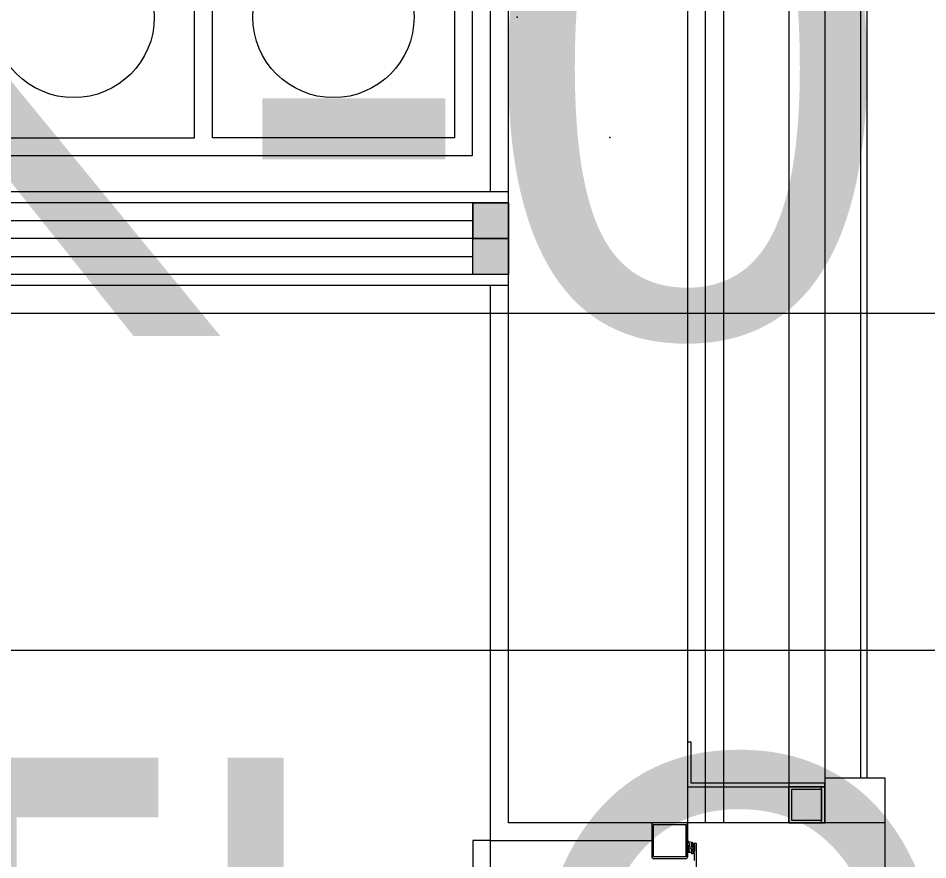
# Model space of a CAD drawing. Extents: x -9058 to 11890, y 0 to 4205.
# Drawn here: x 9780.3 to 9881.9, y 3295.7 to 3389.7 of the extents above; entities that cross this region are included whole.
import ezdxf
from ezdxf.enums import TextEntityAlignment as Align

# ---------------------------------------------------------------- set-up
doc = ezdxf.new("R2010")
doc.units = 0
doc.header["$MEASUREMENT"] = 0
doc.layers.get('0').update_dxf_attribs({"color": 9, "lineweight": 9})
for name, color, linetype, lineweight in [('10', 9, 'Continuous', 9), ('40A', 9, 'Continuous', 9), ('M-TEFRIS2-015', 129, 'Continuous', 9), ('M-TEFRIS2-015 @ 20', 129, 'Continuous', 9)]:
    doc.layers.add(name, color=color, linetype=linetype, lineweight=lineweight)
doc.styles.add('Arial', font='arial.ttf', dxfattribs={"height": 2.5})
doc.styles.add('MuuM_TEXT-STANDART', font='ARIALN.TTF')

# ---------------------------------------------------------------- blocks, each defined once
blk = doc.blocks.new('m-mu-ocak01-p')
for points in [[(-16.5, 5), (-16.5, 65), (14.5, 65), (14.5, 5)], [(12.5, 36), (12.5, 63), (-14.5, 63), (-14.5, 36)], [(12.5, 34), (12.5, 7), (-14.5, 7), (-14.5, 34)]]:
    blk.add_lwpolyline(points, close=True)
for centre in [(-1, 49.5), (-1, 20.5)]:
    blk.add_circle(centre, 9)
blk.add_point((-1, 0))
blk = doc.blocks.new('p-s-profil')
at = {"layer": '10'}
blk.add_lwpolyline([(9, 15.3), (4.6, 15.3), (4.6, 0.4), (0, 0.4), (0, 0), (5, 0), (5, 14.9), (9, 14.9), (9, 15.3)], dxfattribs=at)
blk.add_lwpolyline([(9, 15.3), (4.6, 15.3), (4.6, 0.4), (0, 0.4), (0, 0), (5, 0), (5, 14.9), (9, 14.9), (9, 15.3)], dxfattribs=at)
blk = doc.blocks.new('p-kutu_profil_40x40')
h = blk.add_hatch(color=256)
h.dxf.hatch_style = 1
h.paths.add_polyline_path([(0, 0), (4, 0), (4, 4), (0, 4)])
h = blk.add_hatch(color=255)
h.dxf.hatch_style = 1
h.paths.add_polyline_path([(0, 0), (4, 0), (4, 4), (0, 4)])
blk.add_lwpolyline([(0, 0), (4, 0), (4, 4), (0, 4)], close=True)
at = {"layer": '10'}
for points in [[(0, 4), (4, 4), (4, 0), (0, 0)], [(0, 4), (4, 4), (4, 0), (0, 0)], [(0, 0), (4, 0), (4, 4), (0, 4)], [(0.3, 3.7), (3.7, 3.7), (3.7, 0.3), (0.3, 0.3)], [(0.3, 3.7), (3.7, 3.7), (3.7, 0.3), (0.3, 0.3)]]:
    blk.add_lwpolyline(points, close=True, dxfattribs=at)
blk = doc.blocks.new('prf-10x10')
h = blk.add_hatch(color=255)
h.dxf.hatch_style = 1
h.paths.add_polyline_path([(-5, -5), (5, -5), (5, 5), (-5, 5)])
at = {"layer": '10'}
blk.add_lwpolyline([(-5, -5), (5, -5), (5, 5), (-5, 5)], close=True, dxfattribs=at)
blk = doc.blocks.new('0a_roomno2')
blk.add_lwpolyline([(30, -16), (0, -16), (0, 0), (30, 0)], close=True)
blk.add_lwpolyline([(0, 0), (30, 0)])
at = {"layer": '40A'}
blk.add_lwpolyline([(0, 0), (30, 0)], dxfattribs=at)
at = {"style": 'Arial'}
blk.add_attdef('ODANO', (0, 1.505), '', height=3, dxfattribs=at)
blk.add_attdef('MEKANADI', text='', height=3, dxfattribs=at).set_placement((0.525, -4.75), align=Align.BOTTOM_LEFT)
at = {"style": 'MuuM_TEXT-STANDART', "width": 0.6}
for tag, p in [('YER01', (15, -7)), ('TAVAN01', (20.625, -7)), ('DUVAR01', (26.25, -7)), ('YER02', (15, -10.375)), ('TAVAN02', (20.625, -10.375)), ('DUVAR02', (26.25, -10.375)), ('YER03', (15, -13.75)), ('TAVAN03', (20.625, -13.75)), ('DUVAR03', (26.25, -13.75))]:
    blk.add_attdef(tag, text='', height=2.25, dxfattribs=at).set_placement(p, align=Align.MIDDLE_CENTER)
at = {"style": 'MuuM_TEXT-STANDART'}
blk.add_attdef('M2', text='', height=2.25, dxfattribs=at).set_placement((1.3231, -7.8046), align=Align.MIDDLE_LEFT)
at = {"style": 'MuuM_TEXT-STANDART', "width": 0.6}
blk.add_attdef('TEMIZTAVANYUKSEKLIGI', text='', height=2.25, dxfattribs=at).set_placement((2.7, -13.1619), align=Align.MIDDLE_LEFT)
blk = doc.blocks.new('*U678')
at = {"layer": 'M-TEFRIS2-015 @ 20', "xscale": 20, "yscale": 20, "zscale": 20}
blk.add_blockref('0a_roomno2', (9664.96, 3676.76), dxfattribs=at)
blk = doc.blocks.new('*U679')
at = {"layer": 'M-TEFRIS2-015 @ 20'}
ref = blk.add_blockref('0a_roomno2', (9477.8, 3319.13), dxfattribs=dict(at, xscale=20, yscale=20, zscale=20))
ref.add_attrib('ODANO', ' PRS-1K-01', (9477.8, 3354.23), dxfattribs={"layer": '0', "height": 60, "style": 'Arial'})
ref.add_attrib('MEKANADI', 'TOPLANTI ODASI', dxfattribs={"layer": '0', "height": 60, "style": 'Arial', "width": 0.8}).set_placement((9488.3, 3229.13), align=Align.BOTTOM_LEFT)

msp = doc.modelspace()

# ---------------------------------------------------------------- hatches: boundary and pattern name
at = {"layer": 'M-TEFRIS2-015'}
h = msp.add_hatch(color=256, dxfattribs=at)
h.dxf.hatch_style = 1
h.paths.add_polyline_path([(9831.06, 3365.12), (9835.06, 3365.12), (9835.06, 3369.12), (9831.06, 3369.12)])
h = msp.add_hatch(color=256, dxfattribs=at)
h.dxf.hatch_style = 1
h.paths.add_polyline_path([(9831.06, 3361.12), (9835.06, 3361.12), (9835.06, 3365.12), (9831.06, 3365.12)])

# ---------------------------------------------------------------- linework, layer by layer
for points in [[(9866.36, 3796.72), (9866.36, 3299.87)], [(9870.36, 3796.72), (9870.36, 3299.87)], [(9874.36, 3791.72), (9874.36, 3304.87)], [(9875.06, 3791.72), (9875.06, 3304.87)], [(9857.06, 3299.87), (9857.06, 3787.87), (9795.06, 3787.87)], [(9855.06, 3785.87), (9855.06, 3299.47)], [(9859.06, 3785.87), (9859.06, 3299.87)], [(9835.06, 3725.87), (9855.06, 3725.87), (9855.06, 3299.87), (9835.06, 3299.87), (9835.06, 3725.87), (9835.06, 3725.87)], [(9833.06, 3370.37), (9833.06, 3723.87), (9795.06, 3723.87)], [(9649.06, 3370.37), (9835.06, 3370.37)], [(9835.06, 3369.12), (9649.06, 3369.12)], [(9831.06, 3365.12), (9835.06, 3365.12), (9835.06, 3369.12), (9831.06, 3369.12), (9831.06, 3365.12)], [(9831.06, 3367.12), (9649.06, 3367.12)], [(9835.06, 3365.12), (9649.06, 3365.12)], [(9835.06, 3365.12), (9649.06, 3365.12)], [(9835.06, 3361.12), (9831.06, 3361.12), (9831.06, 3365.12), (9835.06, 3365.12), (9835.06, 3361.12)], [(9649.06, 3363.12), (9831.06, 3363.12)], [(9835.06, 3361.12), (9649.06, 3361.12)], [(9835.06, 3359.87), (9649.06, 3359.87)], [(9833.06, 3277.93), (9833.06, 3359.87)], [(9833.06, 3297.87), (9833.06, 3359.87)], [(9870.36, 3306.87), (9870.36, 3304.87), (9877.06, 3304.87), (9877.06, 3299.87), (9855.06, 3299.87), (9855.06, 3296.07)], [(9877.06, 3299.87), (9877.06, 3159.87)], [(9833.06, 3297.87), (9831.06, 3297.87), (9831.06, 3161.87), (9833.06, 3161.87)], [(9833.06, 3297.87), (9851.06, 3297.87)]]:
    msp.add_lwpolyline(points, dxfattribs=at)
for points in [[(9833.06, 3635.37), (9770.06, 3635.37), (9770.06, 3370.37), (9833.06, 3370.37)], [(9851.26, 3299.67), (9854.86, 3299.67), (9854.86, 3296.07), (9851.26, 3296.07)]]:
    msp.add_lwpolyline(points, close=True, dxfattribs=at)
for points in [[(9851.26, 3299.87, 0.414214), (9851.06, 3299.67), (9851.06, 3296.07, 0.414214), (9851.26, 3295.87), (9854.86, 3295.87, 0.414214), (9855.06, 3296.07), (9855.06, 3299.67, 0.414214), (9854.86, 3299.87)], [(9855.67, 3297.15, 0.359904), (9855.64, 3297.18), (9855.46, 3297.18, 0.414214), (9855.43, 3297.15), (9855.43, 3296.95, 0.414214), (9855.46, 3296.92), (9855.64, 3296.92, 0.359904), (9855.67, 3296.94, 0.094739)]]:
    msp.add_lwpolyline(points, format="xyb", close=True, dxfattribs=at)
for points in [[(9855.54, 3297.66, -0.220745), (9854.95, 3297.97, 0.651907), (9854.88, 3297.92, 0.176952), (9855.2, 3297.62, -0.281357), (9855.28, 3297.48), (9855.28, 3297.4), (9855.28, 3297.39), (9855.28, 3297.38), (9855.28, 3297.37), (9855.28, 3297.36), (9855.28, 3297.36), (9855.27, 3297.35), (9855.26, 3297.35), (9855.26, 3297.34), (9855.25, 3297.34), (9855.23, 3297.34), (9855.16, 3297.34), (9855.16, 3297.34), (9855.15, 3297.34), (9855.15, 3297.33), (9855.15, 3297.33), (9855.14, 3297.33), (9855.14, 3297.33), (9855.14, 3297.33), (9855.14, 3297.32), (9855.14, 3297.32), (9855.14, 3297.24), (9855.14, 3297.23), (9855.14, 3297.23), (9855.14, 3297.23), (9855.14, 3297.22), (9855.14, 3297.22), (9855.15, 3297.22), (9855.15, 3297.22), (9855.15, 3297.22), (9855.16, 3297.22), (9855.23, 3297.22), (9855.24, 3297.22), (9855.25, 3297.21), (9855.26, 3297.21), (9855.26, 3297.21), (9855.27, 3297.2), (9855.28, 3297.2), (9855.28, 3297.19), (9855.28, 3297.18), (9855.28, 3297.17), (9855.28, 3297.16), (9855.28, 3297.15), (9855.28, 3297.14), (9855.28, 3297.14), (9855.27, 3297.13), (9855.26, 3297.13), (9855.26, 3297.12), (9855.25, 3297.12), (9855.23, 3297.12), (9855.16, 3297.12), (9855.16, 3297.12), (9855.15, 3297.12), (9855.15, 3297.11), (9855.15, 3297.11), (9855.14, 3297.11), (9855.14, 3297.11), (9855.14, 3297.11), (9855.14, 3297.1), (9855.14, 3297.1), (9855.14, 3297.02), (9855.14, 3297.01), (9855.14, 3297.01), (9855.14, 3297.01), (9855.14, 3297), (9855.14, 3297), (9855.15, 3297), (9855.15, 3297), (9855.15, 3297), (9855.16, 3297), (9855.23, 3297), (9855.24, 3297), (9855.25, 3296.99), (9855.26, 3296.99), (9855.26, 3296.99), (9855.27, 3296.98), (9855.28, 3296.98), (9855.28, 3296.97), (9855.28, 3296.96), (9855.28, 3296.95), (9855.28, 3296.94), (9855.28, 3296.93), (9855.28, 3296.92), (9855.28, 3296.92), (9855.27, 3296.91), (9855.26, 3296.91), (9855.26, 3296.9), (9855.25, 3296.9), (9855.23, 3296.9), (9855.16, 3296.9), (9855.16, 3296.9), (9855.15, 3296.9), (9855.15, 3296.89), (9855.15, 3296.89), (9855.14, 3296.89), (9855.14, 3296.89), (9855.14, 3296.89), (9855.14, 3296.88), (9855.14, 3296.88), (9855.14, 3296.8), (9855.14, 3296.79), (9855.14, 3296.79), (9855.14, 3296.79), (9855.14, 3296.78), (9855.14, 3296.78), (9855.15, 3296.78), (9855.15, 3296.78), (9855.15, 3296.78), (9855.16, 3296.78), (9855.23, 3296.78), (9855.24, 3296.78), (9855.25, 3296.77), (9855.26, 3296.77), (9855.26, 3296.77), (9855.27, 3296.76), (9855.28, 3296.76), (9855.28, 3296.75), (9855.28, 3296.74), (9855.28, 3296.73), (9855.28, 3296.72), (9855.28, 3296.71), (9855.28, 3296.7), (9855.28, 3296.7), (9855.27, 3296.69), (9855.26, 3296.69), (9855.26, 3296.68), (9855.25, 3296.68), (9855.23, 3296.68), (9855.16, 3296.68), (9855.16, 3296.68), (9855.15, 3296.68), (9855.15, 3296.67), (9855.15, 3296.67), (9855.14, 3296.67), (9855.14, 3296.67), (9855.14, 3296.67), (9855.14, 3296.66), (9855.14, 3296.66), (9855.14, 3296.58), (9855.14, 3296.57), (9855.14, 3296.57), (9855.14, 3296.57), (9855.14, 3296.56), (9855.14, 3296.56), (9855.15, 3296.56), (9855.15, 3296.56), (9855.15, 3296.56), (9855.16, 3296.56), (9855.5, 3296.56, 0.414214), (9855.53, 3296.59), (9855.53, 3296.82, -0.414214), (9855.56, 3296.85), (9855.62, 3296.85, -0.291535), (9855.64, 3296.84), (9855.66, 3296.79, 0.613042), (9855.72, 3296.79), (9855.79, 3296.9, 0.127095), (9855.8, 3296.97), (9855.8, 3297.17, 0.127095), (9855.79, 3297.23), (9855.73, 3297.34, 0.585233), (9855.66, 3297.34), (9855.63, 3297.29, -0.167811), (9855.62, 3297.29), (9855.56, 3297.29, -0.414214), (9855.53, 3297.32), (9855.53, 3297.61), (9855.59, 3297.61, 0.394677), (9855.54, 3297.66)], [(9855.84, 3295.65), (9855.84, 3295.98), (9855.83, 3295.98), (9855.83, 3296.13), (9855.84, 3296.13), (9855.84, 3296.39), (9855.83, 3296.39), (9855.83, 3296.52), (9855.66, 3296.52, 0.414214), (9855.63, 3296.49), (9855.63, 3296.39), (9855.58, 3296.39, -0.414214), (9855.53, 3296.44), (9855.53, 3296.75, -0.414214), (9855.6, 3296.82), (9855.62, 3296.82, -0.414214), (9855.63, 3296.81), (9855.63, 3296.71, 0.414214), (9855.68, 3296.66), (9855.8, 3296.66, 0.414214), (9855.85, 3296.71), (9855.85, 3297.38, 0.414214), (9855.8, 3297.43), (9855.68, 3297.43, 0.414214), (9855.63, 3297.38), (9855.63, 3297.28, -0.414214), (9855.62, 3297.27), (9855.6, 3297.27, -0.414214), (9855.53, 3297.34), (9855.53, 3297.56, -0.414214), (9855.54, 3297.57), (9856.02, 3297.57, -0.414214), (9856.03, 3297.56), (9856.03, 3289.58, -0.414214)]]:
    msp.add_lwpolyline(points, format="xyb", dxfattribs=at)
msp.add_point((9846.37, 3376.41), dxfattribs=at)

# ---------------------------------------------------------------- block references
at = {"layer": 'M-TEFRIS2-015', "color": 6}
for name in ['*U678', '*U679']:
    msp.add_blockref(name, (0, 0), dxfattribs=at)
at = {"layer": 'M-TEFRIS2-015'}
for name, p, rotation in [('m-mu-ocak01-p', (9836.01, 3390.87), 90), ('p-s-profil', (9855.06, 3308.87), 270)]:
    msp.add_blockref(name, p, dxfattribs=dict(at, rotation=rotation))
at = {"layer": 'M-TEFRIS2-015', "extrusion": (0, 0, -1), "xscale": 0.4, "yscale": 0.4, "zscale": -1, "rotation": 270}
for p in [(-9833.06, 3367.12), (-9833.06, 3363.12)]:
    msp.add_blockref('prf-10x10', p, dxfattribs=at)
at = {"layer": 'M-TEFRIS2-015', "extrusion": (0, 0, -1), "zscale": -1, "rotation": 90}
msp.add_blockref('p-kutu_profil_40x40', (-9866.36, 3299.87), dxfattribs=at)

doc.saveas('drawing.dxf')
